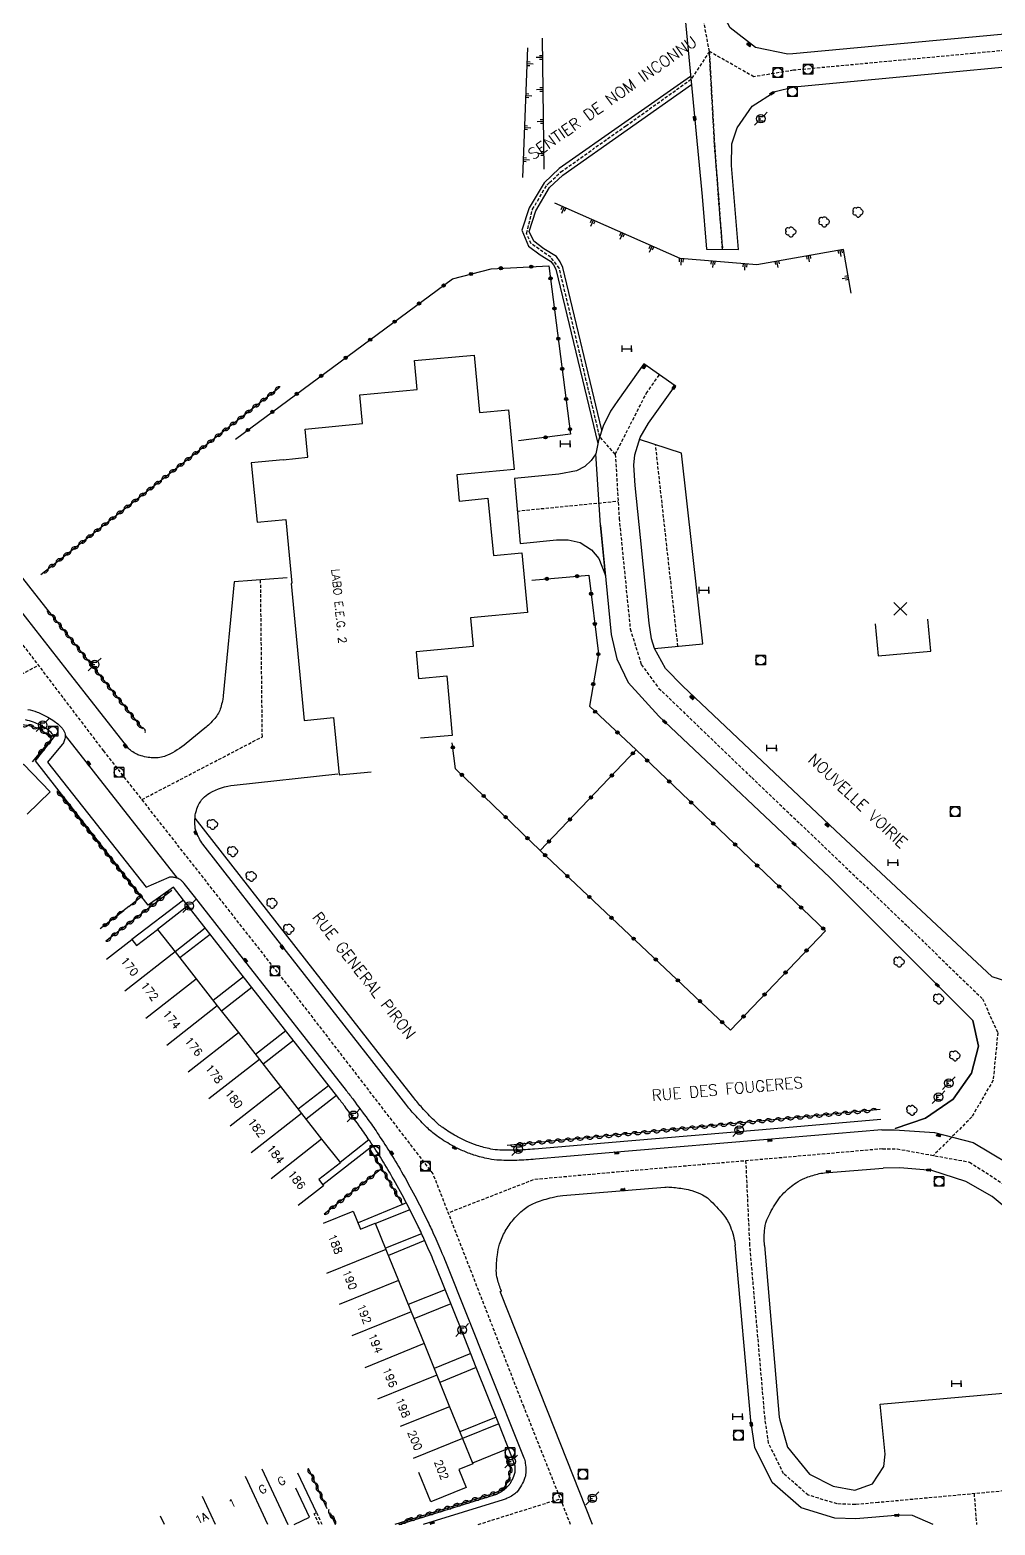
# Model space of a CAD drawing. Header units: millimetres. Extents: x 80000 to 81001, y 143000 to 144000.
# Drawn here: x 80578.7 to 80729.4, y 142999.9 to 143233.5 of the extents above; entities that cross this region are included whole.
import ezdxf
from ezdxf.enums import TextEntityAlignment as Align

# ---------------------------------------------------------------- set-up
doc = ezdxf.new("R2010")
doc.units = ezdxf.units.MM
doc.linetypes.add('DASHED', pattern=[0.75, 0.5, -0.25])
doc.layers.get('0').update_dxf_attribs({"linetype": 'CONTINUOUS'})
for name, color, linetype in [('W0001', 6, 'DASHED'), ('W0008', 7, 'CONTINUOUS'), ('W0100', 7, 'CONTINUOUS'), ('W0112', 1, 'DASHED'), ('W0211', 2, 'CONTINUOUS'), ('W0300', 7, 'CONTINUOUS'), ('W0310', 3, 'CONTINUOUS'), ('W0322', 7, 'CONTINUOUS'), ('W0400', 7, 'CONTINUOUS'), ('W0420', 7, 'CONTINUOUS'), ('W0471', 7, 'CONTINUOUS'), ('W0984', 7, 'CONTINUOUS'), ('W0989', 7, 'CONTINUOUS'), ('W0991', 7, 'CONTINUOUS'), ('W1102', 7, 'CONTINUOUS'), ('W1474', 7, 'CONTINUOUS')]:
    doc.layers.add(name, color=color, linetype=linetype)
doc.styles.get("Standard").update_dxf_attribs({"font": 'romans.shx', "width": 0.85})

# ---------------------------------------------------------------- blocks, each defined once
blk = doc.blocks.new('t310o')
at = {"color": 0, "linetype": 'Continuous'}
for centre, start, end in [((-0.5, 0.38), 216.8699, 323.1304), ((0.5, -0.37), 36.8699, 143.1303)]:
    blk.add_arc(centre, 0.625, start, end, dxfattribs=at)
blk = doc.blocks.new('T420')
for p, q in [((0.75, 0.75), (-0.75, 0.75)), ((-0.75, 0.75), (-0.75, -0.75)), ((0.75, 0.75), (0.75, -0.75)), ((0.75, -0.75), (-0.75, -0.75))]:
    blk.add_line(p, q)
blk.add_ellipse((0, 0), major_axis=(-0.53, 0.53), ratio=1, start_param=3.926991, end_param=10.210176)
blk = doc.blocks.new('T400')
for p, q in [((-0.15, 0.3), (0.15, 0.3)), ((-0.15, -0.25), (-0.15, 0.3)), ((-0.15, 0.15), (0.15, 0.15)), ((-0.15, 0), (0.15, 0)), ((0.15, 0.3), (0.15, -0.25)), ((-0.15, -0.15), (0.15, -0.15)), ((-0.15, -0.25), (-0.15, -0.3)), ((-0.15, -0.3), (0.15, -0.3)), ((0.15, -0.3), (0.15, -0.25))]:
    blk.add_line(p, q)
blk = doc.blocks.new('T471')
for p, q in [((-0.333334, 0.333334), (-0.333334, -0.333334)), ((-0.333334, 0.333334), (0.333334, 0.333334)), ((-0.333334, 0), (0, 0)), ((0.500001, 0.500001), (1.000002, 1.000002)), ((-0.500001, -0.500001), (-1.000002, -1.000002)), ((-0.333334, -0.333334), (0.333334, -0.333334))]:
    blk.add_line(p, q)
blk.add_ellipse((0, 0), major_axis=(0.471405, 0.471405), ratio=1, start_param=5.4977871438, end_param=11.780972451)
blk = doc.blocks.new('T300')
for p, q in [((-0.8, 0.51), (-0.86, 0.34)), ((-0.86, 0.34), (-0.86, 0.17)), ((-0.86, 0.17), (-0.74, 0.06)), ((-0.69, 0.63), (-0.8, 0.51)), ((-0.8, -0.06), (-0.74, 0.06)), ((-0.74, 0.06), (-0.69, 0.11)), ((-0.57, 0.69), (-0.69, 0.63)), ((-0.46, 0.69), (-0.57, 0.69)), ((-0.29, 0.63), (-0.46, 0.69)), ((-0.29, 0.63), (-0.17, 0.74)), ((-0.23, 0.57), (-0.29, 0.63)), ((-0.17, 0.74), (-0.06, 0.8)), ((-0.06, 0.8), (0.06, 0.8)), ((0.06, 0.8), (0.23, 0.74)), ((0.23, 0.74), (0.34, 0.63)), ((0.34, 0.63), (0.4, 0.51)), ((0.46, 0.46), (0.34, 0.46)), ((0.4, 0.51), (0.4, 0.46)), ((0.57, 0.4), (0.46, 0.46)), ((0.57, 0.4), (0.69, 0.29)), ((0.69, 0.29), (0.74, 0.17)), ((0.74, 0.06), (0.69, -0.17)), ((0.74, 0.17), (0.74, 0.06)), ((-0.8, -0.17), (-0.8, -0.06)), ((-0.8, -0.23), (-0.8, -0.17)), ((-0.74, -0.34), (-0.8, -0.23)), ((-0.69, -0.4), (-0.74, -0.34)), ((-0.51, -0.46), (-0.69, -0.4)), ((-0.4, -0.46), (-0.51, -0.46)), ((-0.4, -0.46), (-0.34, -0.46)), ((-0.34, -0.46), (-0.34, -0.4)), ((-0.34, -0.51), (-0.34, -0.46)), ((-0.29, -0.63), (-0.34, -0.51)), ((-0.17, -0.74), (-0.29, -0.63)), ((-0.06, -0.8), (-0.17, -0.74)), ((0.06, -0.8), (-0.06, -0.8)), ((0.17, -0.74), (0.06, -0.8)), ((0.23, -0.69), (0.17, -0.74)), ((0.29, -0.46), (0.23, -0.46)), ((0.29, -0.63), (0.23, -0.69)), ((0.46, -0.4), (0.29, -0.46)), ((0.34, -0.51), (0.29, -0.63)), ((0.34, -0.51), (0.34, -0.46)), ((0.57, -0.34), (0.46, -0.4)), ((0.63, -0.29), (0.57, -0.34)), ((0.69, -0.17), (0.63, -0.29))]:
    blk.add_line(p, q)
blk = doc.blocks.new('t322o')
at = {"color": 0, "linetype": 'Continuous'}
for radius in [0.25, 0.15]:
    blk.add_circle((0, 0), radius, dxfattribs=at)
blk = doc.blocks.new('T1474')
at = {"color": 0, "linetype": 'Continuous', "flags": 128}
for points in [[(-0.75, -0.5), (-0.75, 0.5)], [(-0.75, 0), (0.75, 0)], [(0.75, 0), (0.75, -0.5), (0.75, 0.5)]]:
    blk.add_lwpolyline(points, dxfattribs=at)
blk = doc.blocks.new('t991o')
at = {"color": 0, "linetype": 'Continuous'}
for p, q in [((-1, 1), (1, -1)), ((-1, -1), (1, 1))]:
    blk.add_line(p, q, dxfattribs=at)
blk = doc.blocks.new('t211o')
at = {"color": 0, "linetype": 'Continuous'}
for p, q in [((-0.29, 0.5), (-0.29, 0)), ((0, 1), (0, 0)), ((0.29, 0.5), (0.29, 0))]:
    blk.add_line(p, q, dxfattribs=at)

msp = doc.modelspace()

# ---------------------------------------------------------------- linework, layer by layer
at = {"layer": 'W0001'}
for p, q in [((80679.91, 143137.19), (80676.42, 143168.65)), ((80654.79, 143158.31), (80670.56, 143159.86)), ((80726.16, 143004.81), (80726.54, 143000))]:
    msp.add_line(p, q, dxfattribs=at)
for points in [[(80686.87, 143199.18), (80685.62, 143215.64), (80684.82, 143230.1), (80683.45, 143237.55), (80682.73, 143244.12), (80681.05, 143261.88), (80674.61, 143331.11)], [(80865.09, 143042.2), (80865.77, 143057.68), (80860.24, 143114.37), (80858.39, 143132.64), (80858.13, 143138.66), (80854.7, 143173.59), (80850.76, 143214.63), (80849.04, 143229.66), (80847.51, 143238.05), (80835.41, 143239.83), (80820.32, 143238.5), (80754.06, 143232.41), (80726.01, 143229.78), (80697.95, 143227.15), (80691.76, 143226.14), (80684.82, 143230.1), (80681.95, 143225.69), (80671.8, 143218.43), (80666.72, 143214.86)], [(80684.82, 143230.1), (80685.62, 143215.64), (80686.87, 143199.18)], [(80663.15, 143000), (80655.88, 143018.32), (80641.68, 143054.78), (80620.16, 143082.74), (80590.24, 143120.84), (80576.92, 143138.35), (80560.43, 143159.19), (80512.16, 143221.14)], [(80670.13, 143167.17), (80667.7, 143169.91), (80664.55, 143183.07), (80661.39, 143196.22), (80660.07, 143197.94), (80656.98, 143200.07), (80656.28, 143201.68), (80657.21, 143205.44), (80659.43, 143209.21), (80659.87, 143209.62), (80661.65, 143211.29), (80666.72, 143214.86)], [(80670.13, 143167.17), (80674.97, 143176.69), (80677.01, 143179.58)], [(80670.13, 143167.17), (80670.73, 143157.16), (80672.46, 143139.9), (80674.19, 143134.33), (80676.92, 143130.61), (80691.43, 143116.67), (80715.77, 143093.44), (80727.46, 143082.13), (80729.86, 143076.82), (80729.13, 143069.39), (80725.8, 143063.65), (80719.81, 143057.64)], [(80596.21, 143113.24), (80615.01, 143123.05), (80614.74, 143147.56)], [(80711.86, 143058.67), (80714.15, 143058.67), (80725.46, 143056.61), (80733.88, 143051.13), (80752.5, 143034.99), (80764.94, 143028.47), (80778.84, 143027.13), (80850.16, 143034.28)], [(80878.17, 143036.57), (80910.03, 143039.58), (80933.77, 143041.82), (80941.1, 143038.69), (80940.46, 143030.18), (80936.47, 143025.46), (80930.48, 143023.68), (80855.18, 143016.64), (80839.1, 143015.25), (80711.19, 143003.42), (80707.63, 143003.11), (80704.77, 143003.22), (80700.27, 143004.58), (80696.42, 143007.92), (80694.07, 143012.71), (80693.51, 143016.52), (80691.15, 143043.6)], [(80648.72, 143000), (80661.55, 143004.03)]]:
    msp.add_lwpolyline(points, dxfattribs=at)
at = {"layer": 'W0001', "flags": 128}
for points in [[(80534.72, 143094.29), (80570.39, 143129.09), (80580.06, 143134.22)], [(80711.86, 143058.67), (80670.73, 143055.07), (80657.4, 143053.86), (80644.06, 143048.67)], [(80691.15, 143043.6), (80690.54, 143056.8)]]:
    msp.add_lwpolyline(points, dxfattribs=at)
at = {"layer": 'W0008'}
msp.add_line((80667.8, 143156.08), (80667.09, 143167.25), dxfattribs=at)
for points in [[(80675.22, 143297.19), (80677.28, 143274.93), (80680.22, 143243.92), (80683.68, 143207.46), (80684.37, 143199.21), (80689.37, 143199.16), (80688.28, 143212.29), (80688.32, 143215.69), (80689.18, 143218.18), (80691.5, 143221.57), (80695.1, 143223.86), (80698.07, 143224.58), (80755.28, 143229.98)], [(80844.46, 143255.07), (80836.35, 143242.27), (80835.27, 143242.33), (80832.14, 143242.09), (80807.83, 143239.88), (80774.21, 143236.82), (80752.84, 143234.83), (80697.83, 143229.72), (80697.08, 143229.67), (80692.01, 143230.71), (80688.07, 143233.79), (80686.26, 143237.15), (80685.58, 143240.73), (80680.24, 143297.66)], [(80681.88, 143226.2), (80661.37, 143211.79), (80659.01, 143209.59), (80656.68, 143205.69), (80655.54, 143202.16), (80656.57, 143199.7), (80658.39, 143198.31), (80660.03, 143197.34), (80660.47, 143196.74), (80660.86, 143196.1), (80667.38, 143168.88)], [(80668.03, 143170.95), (80661.93, 143196.34), (80661.51, 143197.23), (80660.93, 143198.06), (80658.98, 143199.28), (80657.4, 143200.44), (80656.66, 143201.98), (80657.74, 143205.2), (80659.85, 143208.84), (80661.93, 143210.78), (80682.02, 143224.95)], [(80733.24, 143084.21), (80728.96, 143085.57), (80704.54, 143108.39), (80680.67, 143130.93), (80677.98, 143133.71), (80676.24, 143136.84), (80676.24, 143136.84), (80675.78, 143138.32), (80675.44, 143140.8), (80674.07, 143154.19), (80673.22, 143162.27), (80673.05, 143165.49), (80673.17, 143167.09), (80674, 143169.78), (80675.33, 143172.05), (80679.46, 143177.87), (80674.57, 143181.28), (80670.52, 143175.57), (80669.37, 143173.91), (80668.21, 143171.54), (80667.52, 143169.35), (80667.09, 143167.25), (80666.38, 143166.22), (80665.35, 143165.27), (80664.05, 143164.57), (80661.31, 143164.05), (80654.39, 143163.38), (80655.29, 143153.24), (80660.94, 143153.8), (80662.78, 143153.8), (80664.62, 143153.39), (80666.39, 143152.27), (80667.58, 143150.89), (80668.58, 143148.23), (80667.8, 143156.08), (80669.49, 143139), (80670.38, 143135.22), (80672.14, 143131.54), (80676.91, 143126.26), (80703.62, 143101.08), (80725.96, 143078.7), (80726.85, 143074.73), (80725.77, 143070.5), (80722.89, 143066.42), (80718.57, 143063.45), (80713.84, 143061.85)], [(80676.24, 143136.84), (80683.79, 143137.56), (80680.49, 143167.32), (80673.9, 143169.48)], [(80713.84, 143061.85), (80718.57, 143063.45), (80722.89, 143066.42), (80725.77, 143070.5), (80726.85, 143074.73), (80725.96, 143078.7), (80703.62, 143101.08)], [(80711.74, 143061.67), (80713.71, 143061.65), (80719.98, 143061.24), (80726.04, 143059.65), (80734.42, 143054.65)], [(80845.18, 143030.11), (80841.2, 143029.99), (80816.98, 143027.7), (80779.39, 143024.09), (80772.26, 143023.93), (80765.17, 143025.04), (80759.42, 143027.21), (80753.04, 143030.89), (80733.34, 143047.61), (80728.96, 143051.22), (80724.89, 143053.58), (80719.55, 143055.31), (80714.59, 143055.7), (80711.97, 143055.67)], [(80719.77, 143000), (80716.53, 143001.41), (80714.53, 143001.46), (80707.69, 143000.87), (80704.39, 143000.99), (80699.16, 143002.58), (80694.61, 143006.53), (80691.9, 143012.04), (80691.29, 143016.26), (80688.85, 143043.62)], [(80693.45, 143043.58), (80695.73, 143016.78), (80695.81, 143016.27), (80697.01, 143012.06), (80700.48, 143007.84), (80704.13, 143005.96), (80707.53, 143005.37), (80710.3, 143006.35), (80712.09, 143009.08), (80712.25, 143010.97), (80711.52, 143018.8), (80756.29, 143022.81), (80756.76, 143017.33), (80757.96, 143012.39), (80759.67, 143010.8), (80761.28, 143010.27), (80820.76, 143015.8)]]:
    msp.add_lwpolyline(points, dxfattribs=at)
at = {"layer": 'W0008', "flags": 128}
for points in [[(80517.19, 143224.72), (80581.14, 143143.25)], [(80601.78, 143100.96), (80584.25, 143123.24)], [(80602.7, 143097.51), (80594.62, 143091.4)], [(80603.37, 143096.65), (80598.63, 143092.96)], [(80606.1, 143093.16), (80601.4, 143089.45)], [(80606.87, 143092.17), (80602.14, 143088.49)], [(80612.07, 143085.53), (80607.33, 143081.83)], [(80613.36, 143083.88), (80608.65, 143080.16)], [(80618.67, 143077.11), (80613.93, 143073.43)], [(80619.86, 143075.59), (80615.13, 143071.88)], [(80625.34, 143068.54), (80620.61, 143064.86)], [(80626.59, 143067), (80621.84, 143063.29)], [(80632.29, 143059.15), (80624.47, 143053.04)], [(80631.66, 143060.09), (80627.17, 143056.52)], [(80637.51, 143050.22), (80629.96, 143047.13)], [(80638.05, 143049.16), (80632.68, 143047)], [(80639.89, 143045.42), (80634.23, 143043.14)], [(80640.37, 143044.34), (80634.69, 143042.02)], [(80643.58, 143036.67), (80637.79, 143034.35)], [(80644.46, 143034.49), (80638.68, 143032.14)], [(80647.56, 143026.69), (80641.83, 143024.38)], [(80648.42, 143024.5), (80642.72, 143022.19)], [(80651.51, 143016.75), (80645.84, 143014.46)], [(80651.92, 143015.71), (80646.27, 143013.41)], [(80653.47, 143011.85), (80647.84, 143009.56)], [(80623.47, 143001.85), (80620.56, 143008.02)]]:
    msp.add_lwpolyline(points, dxfattribs=at)
at = {"layer": 'W0008'}
for points in [[(80618.87, 143147.89), (80610.61, 143147.23), (80608.9, 143129.42, -0.029438), (80608.78, 143128.67, -0.020295), (80608.51, 143127.61, -0.051054), (80608.14, 143126.72, -0.050586), (80607.59, 143125.92, -0.020756), (80606.77, 143125.03, -0.025607), (80606.04, 143124.37), (80603.13, 143121.99, -0.062836), (80600.19, 143120.16, -0.111169), (80598.27, 143119.74, -0.016667), (80597.66, 143119.77, -0.020765), (80597.18, 143119.83, -0.026914), (80596.08, 143120.06, -0.041906), (80595.4, 143120.31, -0.053705), (80594.57, 143120.81, -0.064028), (80593.99, 143121.38), (80584.52, 143133.44), (80564.98, 143158.45), (80537.65, 143193.41), (80514.76, 143222.82)], [(80636.36, 143000), (80651.27, 143004.61), (80651.9, 143004.88, 0.040647), (80652.27, 143005.1, 0.020964), (80653.09, 143005.73, 0.036338), (80653.52, 143006.15, 0.054201), (80653.81, 143006.56, 0.024899), (80654.3, 143007.55, 0.069929), (80654.47, 143008.16, 0.046945), (80654.5, 143009.11), (80653.89, 143010.81), (80651.92, 143015.71), (80648.42, 143024.5), (80646.28, 143029.98), (80642.05, 143040.46, 0.005935), (80641.51, 143041.74, 0.00263), (80640.23, 143044.68, 0.009764), (80639.24, 143046.79, 0.005508), (80637.33, 143050.56, 0.009899), (80635.31, 143054.27, 0.011535), (80633.44, 143057.37, 0.007035), (80631.55, 143060.26, 0.009714), (80630.13, 143062.29, 0.002694), (80627.88, 143065.32, 0.005516), (80626.78, 143066.76), (80610.7, 143087.28), (80602.7, 143097.51), (80601.11, 143099.53), (80597.18, 143096.75), (80579.61, 143119.26), (80582.57, 143123.1, 0.029002), (80581.83, 143123.88, 0.049161), (80581.32, 143124.26, 0.018872), (80580.21, 143124.89, 0.024172), (80579.29, 143125.3, 0.048825), (80578.01, 143125.67, 0.040207)], [(80578.39, 143127.33, -0.052345), (80579.84, 143126.9, -0.024384), (80581.51, 143126.12, -0.037721), (80582.51, 143125.48, -0.018542), (80583.23, 143124.91, -0.029849), (80583.64, 143124.51, -0.047054), (80583.98, 143124.06, -0.058825), (80584.16, 143123.65, -0.076904), (80584.24, 143123.2, -0.071267), (80584.17, 143122.71, -0.038009), (80583.96, 143122.12, -0.067611), (80583.77, 143121.82), (80581.46, 143119.07), (80596.86, 143099.54), (80600.47, 143101.11, -0.108012), (80600.7, 143101.16, -0.041149), (80601.31, 143101.1, -0.044531), (80601.87, 143100.94, -0.082223), (80602.15, 143100.78, -0.026166), (80602.48, 143100.47, -0.028033), (80602.76, 143100.15), (80604.36, 143098.11), (80612.02, 143088.31), (80628.1, 143067.79, -0.005516), (80629.22, 143066.33, -0.002694), (80631.48, 143063.28, -0.009714), (80632.94, 143061.2, -0.007035), (80634.86, 143058.26, -0.011535), (80636.76, 143055.1, -0.009899), (80638.82, 143051.33, -0.005508), (80640.74, 143047.53, -0.009764), (80641.76, 143045.36, -0.00263), (80643.05, 143042.4, -0.005935), (80643.6, 143041.09), (80650.28, 143024.34), (80655.85, 143010.43, -0.058268), (80656.08, 143009.58, -0.040042), (80656.17, 143008.3, -0.072533), (80656.02, 143007.33, -0.054431), (80655.5, 143006.14, -0.04731), (80654.73, 143005.06, -0.082924), (80654.15, 143004.57, -0.023446), (80653.25, 143004.09, -0.034767), (80652.6, 143003.84), (80640.12, 143000)], [(80711.74, 143061.67), (80693.26, 143060.07), (80672.21, 143058.32), (80657.66, 143057.05, -0.015398), (80654.76, 143056.88, -0.016387), (80652.03, 143056.9, -0.040506), (80650.36, 143057.1, -0.028356), (80648.05, 143057.71, -0.024711), (80646.31, 143058.38, -0.023369), (80644.54, 143059.25, -0.029031), (80642.25, 143060.71, -0.039024), (80640.71, 143062.01, -0.014439), (80638.79, 143064.02, -0.018528), (80637.4, 143065.67), (80632.09, 143072.46), (80618.8, 143089.5), (80605.74, 143106.26, -0.04525), (80605.12, 143107.22, -0.040846), (80604.63, 143108.39, -0.063261), (80604.5, 143109.05, -0.030984), (80604.5, 143110.43, -0.051942), (80604.63, 143111.23, -0.036697), (80605.01, 143112.31, -0.16099), (80606.77, 143114.26, -0.103608), (80610.6, 143115.5), (80626.78, 143117.23)], [(80711.6, 143063.25), (80693.12, 143061.65), (80672.08, 143059.9), (80657.53, 143058.63, -0.015398), (80654.72, 143058.47, -0.016387), (80652.09, 143058.48, -0.040506), (80650.68, 143058.65, -0.028356), (80648.54, 143059.22, -0.024711), (80646.95, 143059.83, -0.023369), (80645.31, 143060.64, -0.029031), (80643.18, 143061.99, -0.039024), (80641.82, 143063.14, -0.014439), (80639.97, 143065.08, -0.018558), (80638.65, 143066.65), (80633.11, 143073.73), (80604.51, 143110.33)], [(80666.59, 143000), (80659.55, 143017.75), (80652.15, 143036.4), (80652.37, 143036.46, -0.041505), (80651.71, 143038.36, -0.064025), (80651.55, 143039.66, -0.029808), (80651.71, 143042.11, -0.04343), (80652.07, 143043.76, -0.052519), (80652.94, 143045.82, -0.051842), (80654.24, 143047.66, -0.053782), (80656.13, 143049.43, -0.072953), (80657.82, 143050.34, -0.026617), (80660.27, 143051.09, -0.039908), (80661.96, 143051.37), (80677.86, 143052.7, -0.042442), (80678.71, 143052.7, -0.016484), (80680.89, 143052.44, -0.041654), (80682.1, 143052.15, -0.029047), (80683.75, 143051.5, -0.08235), (80684.76, 143050.81, -0.030157), (80687.02, 143048.37, -0.080155), (80688.11, 143046.5, -0.058423), (80688.85, 143043.62)]]:
    msp.add_lwpolyline(points, format="xyb", dxfattribs=at)
at = {"layer": 'W0008', "flags": 128}
msp.add_lwpolyline([(80693.45, 143043.58, -0.05598), (80693.48, 143046.25, -0.082285), (80693.99, 143047.99, -0.030929), (80695.44, 143050.56, -0.057045), (80696.46, 143051.8, -0.039066), (80698.37, 143053.38, -0.062893), (80699.73, 143054.1, -0.024015), (80701.72, 143054.74, -0.045991), (80702.79, 143054.93), (80711.97, 143055.67)], format="xyb", dxfattribs=at)
at = {"layer": 'W0100'}
for points in [[(80618.25, 143166.31), (80622.11, 143166.7), (80621.69, 143171.11), (80630.67, 143171.96), (80630.26, 143176.47), (80639.19, 143177.28), (80638.78, 143181.81), (80648.09, 143182.65), (80648.93, 143173.72), (80653.44, 143174.14), (80654.34, 143164.81), (80645.39, 143163.98), (80645.77, 143159.86), (80650.2, 143160.3), (80651.1, 143151.36), (80655.52, 143151.8), (80656.44, 143142.45), (80647.52, 143141.63), (80647.92, 143137.12), (80639.02, 143136.33), (80639.4, 143132.16), (80643.84, 143132.56), (80644.68, 143123.26), (80639.7, 143122.82)], [(80618.25, 143166.31), (80613.28, 143165.83), (80614.19, 143156.55), (80618.66, 143156.99), (80619.1, 143152.48), (80619.1, 143152.48), (80619.63, 143147.02), (80619.52, 143147), (80621.56, 143125.61), (80626.14, 143126.05), (80627, 143117.08), (80631.98, 143117.56)], [(80710.71, 143140.67), (80711.16, 143135.69), (80719.41, 143136.43), (80718.96, 143141.42)], [(80578.27, 143110.98), (80581.87, 143114.45), (80577.73, 143118.74), (80575.54, 143116.62), (80573.91, 143118.33), (80570.69, 143115.2), (80567.01, 143111.63), (80563.13, 143107.87), (80559.31, 143104.17), (80555.32, 143100.39), (80551.64, 143096.73), (80547.7, 143092.97), (80544.03, 143089.38), (80540.82, 143086.29), (80540.82, 143086.29), (80542.46, 143084.6), (80540.36, 143082.55), (80543.85, 143078.97)], [(80590.68, 143088.32), (80594.62, 143091.4), (80595.38, 143090.42), (80598.63, 143092.96), (80598.63, 143092.96), (80601.4, 143089.45), (80604.68, 143085.23), (80607.96, 143081.02), (80611.27, 143076.85), (80614.55, 143072.62), (80617.85, 143068.41), (80621.14, 143064.18), (80624.27, 143060.17), (80627.19, 143056.5), (80627.19, 143056.5), (80623.82, 143053.88), (80624.57, 143052.91), (80620.63, 143049.83)], [(80624.58, 143047.06), (80629.21, 143048.96), (80630.36, 143046.15), (80632.65, 143047.08), (80632.65, 143047.08), (80634.31, 143042.96), (80636.28, 143038.13), (80638.24, 143033.24), (80640.27, 143028.26), (80644.25, 143018.4), (80646.25, 143013.45), (80647.88, 143009.46), (80645.71, 143008.57), (80646.85, 143005.78), (80641.33, 143003.51), (80639.45, 143008.14)], [(80619.97, 143000), (80622.38, 143001.14), (80620.25, 143005.66)]]:
    msp.add_lwpolyline(points, dxfattribs=at)
at = {"layer": 'W0112'}
msp.add_lwpolyline([(80623.87, 143000), (80623.1, 143001.68), (80623.47, 143001.85), (80624.31, 143000)], dxfattribs=at)
at = {"layer": 'W0211'}
for p, q in [((80659.01, 143211.69), (80658.75, 143232.16)), ((80656.42, 143230.66), (80655.63, 143210.42))]:
    msp.add_line(p, q, dxfattribs=at)
msp.add_lwpolyline([(80706.97, 143192.33), (80705.79, 143199.17), (80692.21, 143196.79), (80680.25, 143197.74), (80660.68, 143206.4)], dxfattribs=at)
at = {"layer": 'W0310', "flags": 128}
for points in [[(80580.42, 143148.38), (80617.71, 143177.64)], [(80581.14, 143143.25), (80596.28, 143124.26)], [(80594.14, 143096.55), (80596.04, 143098.04), (80583.13, 143114.42)], [(80600.89, 143099.04), (80590.58, 143091.13)], [(80589.95, 143093.29), (80593.4, 143095.9)], [(80711.48, 143064.81), (80653.26, 143059.18)], [(80636.96, 143049.88), (80633.67, 143055.62), (80631.8, 143058.67)], [(80633.67, 143055.62), (80624.64, 143048.45)], [(80625.15, 143002.42), (80622.2, 143008.76)], [(80626.41, 143000), (80625.7, 143001.65)]]:
    msp.add_lwpolyline(points, dxfattribs=at)
for points in [[(80579.09, 143119.14), (80582.08, 143122.67, 0.064277), (80580.53, 143124.02, 0.089567), (80579.18, 143124.6, 0.025114), (80577.4, 143124.92, 0.048175), (80576.46, 143124.96, 0.045205), (80575.17, 143124.76, 0.02838), (80573.19, 143124.14, 0.05768), (80572.33, 143123.7, 0.036395), (80571.12, 143122.76)], [(80653.04, 143010.41, -0.088641), (80653.66, 143009.06, -0.116143), (80653.68, 143007.93, -0.025743), (80653.4, 143006.91, -0.053929), (80653.2, 143006.45, -0.043442), (80652.6, 143005.62, -0.095336), (80652.24, 143005.33, -0.022913), (80651.55, 143005, -0.022623), (80650.83, 143004.74), (80635.71, 143000)]]:
    msp.add_lwpolyline(points, format="xyb", dxfattribs=at)
at = {"layer": 'W0322'}
for points in [[(80610.84, 143169.55), (80644.73, 143194.58), (80650.73, 143196.15), (80659.76, 143196.62), (80663.16, 143170.3), (80655.02, 143169.28)], [(80657.09, 143147.5), (80665.99, 143148.29), (80667.5, 143135.99), (80666.09, 143127.8), (80673.4, 143120.98), (80658.41, 143105.26), (80645.16, 143118.06), (80644.68, 143122.12)], [(80673.4, 143120.98), (80702.94, 143092.75), (80688.14, 143077.23), (80658.41, 143105.26)]]:
    msp.add_lwpolyline(points, dxfattribs=at)
at = {"layer": 'W0322', "flags": 128}
msp.add_lwpolyline([(80594.14, 143096.55), (80589.68, 143093.06)], dxfattribs=at)
at = {"layer": 'W1102', "flags": 128}
for points in [[(80601.4, 143089.45), (80593.52, 143083.29)], [(80596.79, 143079.08), (80604.68, 143085.23)], [(80607.96, 143081.02), (80600.1, 143074.84)], [(80603.4, 143070.68), (80611.27, 143076.85)], [(80614.55, 143072.62), (80606.67, 143066.47)], [(80609.97, 143062.26), (80617.85, 143068.41)], [(80621.14, 143064.18), (80613.25, 143058.04)], [(80624.27, 143060.17), (80616.41, 143053.99)], [(80634.31, 143042.96), (80625.04, 143039.2)], [(80636.28, 143038.13), (80627.02, 143034.37)], [(80638.24, 143033.24), (80628.97, 143029.48)], [(80640.27, 143028.26), (80631, 143024.49)], [(80642.26, 143023.33), (80632.99, 143019.57)], [(80644.25, 143018.4), (80636.55, 143015.28)], [(80646.25, 143013.45), (80638.56, 143010.33)], [(80615.86, 143000), (80612.36, 143007.49)], [(80614.91, 143008.67), (80618.97, 143000)], [(80607.71, 143000), (80605.67, 143004.35)], [(80599.71, 143000), (80599.1, 143001.3)]]:
    msp.add_lwpolyline(points, dxfattribs=at)

# ---------------------------------------------------------------- block references
at = {"layer": 'W0211'}
for p, rotation in [((80656.32, 143228.16), 267.7593385080868), ((80658.79, 143229.19), 90.71372220395659), ((80658.85, 143224.19), 90.71372220395659), ((80656.12, 143223.17), 267.7593385080868), ((80658.92, 143219.19), 90.71372220395659), ((80655.93, 143218.17), 267.7593385080868), ((80658.98, 143214.19), 90.71372220395659), ((80655.73, 143213.17), 267.7593385080868), ((80662.16, 143205.74), 156.1392335729999), ((80666.73, 143203.72), 156.1392335729999), ((80671.3, 143201.7), 156.1392335729999), ((80675.88, 143199.68), 156.1392335729999), ((80700.31, 143198.21), 189.9142416202), ((80705.23, 143199.07), 189.9142416202), ((80680.47, 143197.72), 175.477493259774), ((80685.45, 143197.33), 175.477493259774), ((80690.43, 143196.93), 175.477493259774), ((80695.38, 143197.35), 189.9142416202), ((80706.54, 143194.79), 99.85059539742477)]:
    msp.add_blockref('t211o', p, dxfattribs=dict(at, rotation=rotation))
at = {"layer": 'W0300'}
for p in [(80708.07, 143204.98), (80697.56, 143201.88), (80702.78, 143203.46), (80607.25, 143109.34), (80610.41, 143105.1), (80613.31, 143101.22), (80616.55, 143097.02), (80619.17, 143092.97), (80714.49, 143087.85), (80720.66, 143082.09), (80723.2, 143073.19), (80716.49, 143064.68)]:
    msp.add_blockref('T300', p, dxfattribs=at)
at = {"layer": 'W0310'}
for p, rotation in [((80617, 143177.09), 38.12658966852255), ((80613.46, 143174.31), 38.12658966852255), ((80614.64, 143175.23), 38.12658966852255), ((80615.82, 143176.16), 38.12658966852255), ((80609.92, 143171.53), 38.12658966852255), ((80611.1, 143172.46), 38.12658966852255), ((80612.28, 143173.38), 38.12658966852255), ((80607.56, 143169.68), 38.12658966852255), ((80608.74, 143170.6), 38.12658966852255), ((80604.02, 143166.9), 38.12658966852255), ((80605.2, 143167.83), 38.12658966852255), ((80606.38, 143168.75), 38.12658966852255), ((80601.66, 143165.05), 38.12658966852255), ((80602.84, 143165.97), 38.12658966852255), ((80598.12, 143162.27), 38.12658966852255), ((80599.3, 143163.2), 38.12658966852255), ((80600.48, 143164.12), 38.12658966852255), ((80595.76, 143160.42), 38.12658966852255), ((80596.94, 143161.34), 38.12658966852255), ((80592.22, 143157.64), 38.12658966852255), ((80593.4, 143158.56), 38.12658966852255), ((80594.58, 143159.49), 38.12658966852255), ((80589.86, 143155.79), 38.12658966852255), ((80591.04, 143156.71), 38.12658966852255), ((80586.32, 143153.01), 38.12658966852255), ((80587.5, 143153.93), 38.12658966852255), ((80588.68, 143154.86), 38.12658966852255), ((80583.96, 143151.16), 38.12658966852255), ((80585.14, 143152.08), 38.12658966852255), ((80581.6, 143149.3), 38.12658966852255), ((80582.78, 143150.23), 38.12658966852255), ((80582.07, 143142.08), 308.5814869206652), ((80583.01, 143140.91), 308.5814869206652), ((80583.94, 143139.74), 308.5814869206652), ((80584.88, 143138.56), 308.5814869206652), ((80585.81, 143137.39), 308.5814869206652), ((80586.75, 143136.22), 308.5814869206652), ((80587.68, 143135.04), 308.5814869206652), ((80588.62, 143133.87), 308.5814869206652), ((80589.55, 143132.7), 308.5814869206652), ((80590.49, 143131.53), 308.5814869206652), ((80591.43, 143130.35), 308.5814869206652), ((80592.36, 143129.18), 308.5814869206652), ((80593.3, 143128.01), 308.5814869206652), ((80594.23, 143126.84), 308.5814869206652), ((80595.17, 143125.66), 308.5814869206652), ((80578.36, 143124.77), 169.5112149235258), ((80579.81, 143124.4), 157.7145104508458), ((80581.08, 143123.62), 141.5215556968618), ((80582, 143122.58), 49.76243501321815), ((80596.1, 143124.49), 308.5814869206652), ((80580.06, 143120.29), 49.76243501321815), ((80581.03, 143121.43), 49.76243501321815), ((80583.6, 143113.81), 128.2593987085572), ((80584.53, 143112.63), 128.2593987085572), ((80585.46, 143111.45), 128.2593987085572), ((80586.39, 143110.28), 128.2593987085572), ((80587.32, 143109.1), 128.2593987085572), ((80588.25, 143107.92), 128.2593987085572), ((80589.18, 143106.74), 128.2593987085572), ((80590.11, 143105.56), 128.2593987085572), ((80591.04, 143104.39), 128.2593987085572), ((80591.96, 143103.21), 128.2593987085572), ((80592.89, 143102.03), 128.2593987085572), ((80593.82, 143100.85), 128.2593987085572), ((80594.75, 143099.68), 128.2593987085572), ((80595.32, 143097.47), 38.09478321699156), ((80595.68, 143098.5), 128.2593987085572), ((80598.51, 143097.21), 217.505617523561), ((80599.7, 143098.12), 217.505617523561), ((80592.34, 143095.1), 37.14538973115153), ((80594.94, 143094.47), 217.505617523561), ((80596.13, 143095.39), 217.505617523561), ((80597.32, 143096.3), 217.505617523561), ((80591.14, 143094.19), 37.14538973115153), ((80592.56, 143092.65), 217.505617523561), ((80593.75, 143093.56), 217.505617523561), ((80591.37, 143091.73), 217.505617523561), ((80709.98, 143064.66), 185.5195518838766), ((80684.6, 143062.21), 185.5195518838766), ((80686.1, 143062.36), 185.5195518838766), ((80687.59, 143062.5), 185.5195518838766), ((80689.08, 143062.64), 185.5195518838766), ((80690.57, 143062.79), 185.5195518838766), ((80692.07, 143062.93), 185.5195518838766), ((80693.56, 143063.08), 185.5195518838766), ((80695.05, 143063.22), 185.5195518838766), ((80696.55, 143063.37), 185.5195518838766), ((80698.04, 143063.51), 185.5195518838766), ((80699.53, 143063.65), 185.5195518838766), ((80701.03, 143063.8), 185.5195518838766), ((80702.52, 143063.94), 185.5195518838766), ((80704.01, 143064.09), 185.5195518838766), ((80705.5, 143064.23), 185.5195518838766), ((80707, 143064.38), 185.5195518838766), ((80708.49, 143064.52), 185.5195518838766), ((80660.71, 143059.9), 185.5195518838766), ((80662.21, 143060.05), 185.5195518838766), ((80663.7, 143060.19), 185.5195518838766), ((80665.19, 143060.34), 185.5195518838766), ((80666.69, 143060.48), 185.5195518838766), ((80668.18, 143060.62), 185.5195518838766), ((80669.67, 143060.77), 185.5195518838766), ((80671.16, 143060.91), 185.5195518838766), ((80672.66, 143061.06), 185.5195518838766), ((80674.15, 143061.2), 185.5195518838766), ((80675.64, 143061.35), 185.5195518838766), ((80677.14, 143061.49), 185.5195518838766), ((80678.63, 143061.63), 185.5195518838766), ((80680.12, 143061.78), 185.5195518838766), ((80681.62, 143061.92), 185.5195518838766), ((80683.11, 143062.07), 185.5195518838766), ((80632.42, 143057.65), 121.5608473679285), ((80654.74, 143059.33), 185.5195518838766), ((80656.23, 143059.47), 185.5195518838766), ((80657.73, 143059.61), 185.5195518838766), ((80659.22, 143059.76), 185.5195518838766), ((80633.21, 143056.37), 121.5608473679285), ((80633.98, 143055.09), 119.8036517405848), ((80630.15, 143052.82), 218.4445917154189), ((80631.32, 143053.75), 218.4445917154189), ((80632.5, 143054.68), 218.4445917154189), ((80634.72, 143053.78), 119.8036517405848), ((80635.47, 143052.48), 119.8036517405848), ((80627.8, 143050.95), 218.4445917154189), ((80628.97, 143051.89), 218.4445917154189), ((80636.21, 143051.18), 119.8036517405848), ((80625.45, 143049.09), 218.4445917154189), ((80626.62, 143050.02), 218.4445917154189), ((80622.62, 143007.85), 114.979476519826), ((80653.66, 143009.05), 283.9571750615777), ((80623.25, 143006.49), 114.979476519826), ((80653.03, 143006.19), 236.5142200025743), ((80653.59, 143007.57), 255.7394190938244), ((80623.88, 143005.13), 114.979476519826), ((80624.52, 143003.77), 114.979476519826), ((80647.69, 143003.76), 197.4133349853298), ((80649.12, 143004.21), 197.4133349853298), ((80650.55, 143004.65), 197.4133349853298), ((80651.95, 143005.18), 205.6351563862289), ((80625.8, 143001.42), 113.0452955147927), ((80626.02, 143000.92), 113.0452955147927), ((80640.53, 143001.51), 197.4133349853298), ((80641.96, 143001.96), 197.4133349853298), ((80643.39, 143002.41), 197.4133349853298), ((80644.83, 143002.86), 197.4133349853298), ((80646.26, 143003.31), 197.4133349853298), ((80637.19, 143000.46), 197.4133349853298), ((80637.67, 143000.61), 197.4133349853298), ((80639.1, 143001.06), 197.4133349853298)]:
    msp.add_blockref('t310o', p, dxfattribs=dict(at, rotation=rotation))
at = {"layer": 'W0322'}
for p, rotation in [((80652.27, 143196.23), 3.008804988542689), ((80657.01, 143196.48), 3.008804988542689), ((80643.32, 143193.54), 36.44460685402919), ((80647.62, 143195.34), 14.62828219261381), ((80660.02, 143194.65), 277.3401218839769), ((80639.49, 143190.72), 36.44460685402919), ((80660.63, 143189.94), 277.3401218839769), ((80635.67, 143187.89), 36.44460685402919), ((80631.85, 143185.07), 36.44460685402919), ((80661.23, 143185.23), 277.3401218839769), ((80628.03, 143182.25), 36.44460685402919), ((80624.21, 143179.43), 36.44460685402919), ((80661.84, 143180.52), 277.3401218839769), ((80620.39, 143176.61), 36.44460685402919), ((80662.45, 143175.8), 277.3401218839769), ((80616.57, 143173.79), 36.44460685402919), ((80612.75, 143170.96), 36.44460685402919), ((80659.24, 143169.81), 187.173630051542), ((80663.05, 143171.09), 277.3401218839769), ((80659.45, 143147.71), 5.08932867335006), ((80664.18, 143148.13), 5.08932867335006), ((80666.35, 143145.38), 276.9883752585238), ((80666.93, 143140.66), 276.9883752585238), ((80667.49, 143135.95), 260.2544569298499), ((80666.68, 143131.27), 260.2544569298499), ((80666.99, 143126.96), 316.9956611720772), ((80670.46, 143123.72), 316.9956611720772), ((80644.76, 143121.39), 96.79087327139355), ((80672.88, 143120.45), 226.3618708300851), ((80675.11, 143119.34), 316.3028057075016), ((80646.17, 143117.09), 135.9835292053344), ((80669.6, 143117.01), 226.3618708300851), ((80678.55, 143116.06), 316.3028057075016), ((80649.58, 143113.79), 135.9835292053344), ((80666.33, 143113.57), 226.3618708300851), ((80681.98, 143112.78), 316.3028057075016), ((80653, 143110.49), 135.9835292053344), ((80663.05, 143110.13), 226.3618708300851), ((80685.42, 143109.5), 316.3028057075016), ((80656.41, 143107.19), 135.9835292053344), ((80659.77, 143106.7), 226.3618708300851), ((80659.17, 143104.54), 136.6817613635176), ((80688.85, 143106.22), 316.3028057075016), ((80692.28, 143102.93), 316.3028057075016), ((80662.63, 143101.28), 136.6817613635176), ((80695.72, 143099.65), 316.3028057075016), ((80666.08, 143098.02), 136.6817613635176), ((80699.15, 143096.37), 316.3028057075016), ((80590.4, 143093.62), 218.0005934865582), ((80669.54, 143094.77), 136.6817613635176), ((80702.59, 143093.09), 316.3028057075016), ((80672.99, 143091.51), 136.6817613635176), ((80676.45, 143088.25), 136.6817613635176), ((80700, 143089.67), 226.3562126375073), ((80696.72, 143086.23), 226.3562126375073), ((80679.91, 143084.99), 136.6817613635176), ((80683.36, 143081.73), 136.6817613635176), ((80693.44, 143082.79), 226.3562126375073), ((80690.16, 143079.36), 226.3562126375073), ((80686.82, 143078.47), 136.6817613635176)]:
    msp.add_blockref('t322o', p, dxfattribs=dict(at, rotation=rotation))
at = {"layer": 'W0400'}
for p, rotation in [((80690.99, 143231.12), 53.1698028158456), ((80694.6, 143223.55), 122.6318275488842), ((80682.53, 143219.64), 6.577846626729764), ((80674.64, 143180.85), 144.4089448863671), ((80679.29, 143177.62), 145.3630116007359), ((80682.11, 143129.16), 46.85937404647398), ((80677.84, 143125.38), 47.05586558055496), ((80593.61, 143121.62), 38.15967448370723), ((80587.87, 143118.88), 217.7537951567446), ((80703.19, 143109.25), 47.41176783962231), ((80604.6, 143108.04), 201.2850036260578), ((80698.04, 143106.34), 47.31964044508265), ((80612.37, 143088.1), 217.5207616514056), ((80618.08, 143090.19), 37.39130074558383), ((80720.41, 143084.26), 44.6056982444392), ((80720.64, 143060.76), 74.82802302044622), ((80635.2, 143058), 212.152225820444), ((80644.99, 143058.84), 241.4868297021764), ((80670.32, 143058.01), 274.9116810620464), ((80694.24, 143060), 274.9414629362635), ((80703.38, 143055.13), 274.6392324370821), ((80719.08, 143055.35), 85.86629046782237), ((80671.35, 143052.31), 94.39858960317358), ((80691.37, 143015.68), 8.279445177862454), ((80641.5, 143000.27), 286.8980930589138), ((80714.11, 143001.42), 94.93212386015513)]:
    msp.add_blockref('T400', p, dxfattribs=dict(at, rotation=rotation))
at = {"layer": 'W0420'}
for p in [(80695.49, 143226.79), (80700.21, 143227.31), (80697.79, 143223.81), (80692.84, 143135.01), (80582.3, 143123.89), (80592.61, 143117.47), (80723.2, 143111.34), (80616.96, 143086.46), (80632.55, 143058.37), (80640.46, 143055.97), (80640.47, 143055.96), (80720.7, 143053.57), (80689.35, 143013.92), (80653.67, 143011.22), (80665.06, 143007.84), (80661.13, 143004.14)]:
    msp.add_blockref('T420', p, dxfattribs=at)
at = {"layer": 'W0471'}
for p in [(80692.87, 143219.59), (80588.83, 143134.34), (80580.71, 143124.88), (80603.6, 143096.61), (80722.22, 143068.95), (80720.6, 143066.74), (80629.26, 143063.92), (80689.46, 143061.61), (80654.97, 143058.64), (80646.22, 143030.38), (80653.86, 143009.83), (80666.55, 143004.08)]:
    msp.add_blockref('T471', p, dxfattribs=at)
at = {"layer": 'W0991', "rotation": 90}
msp.add_blockref('t991o', (80714.65, 143143.03), dxfattribs=at)
at = {"layer": 'W1474'}
for p in [(80671.93, 143183.65), (80662.32, 143168.8), (80684, 143145.94), (80694.57, 143121.27), (80713.48, 143103.39), (80723.42, 143022.01), (80689.23, 143016.85)]:
    msp.add_blockref('T1474', p, dxfattribs=at)

# ---------------------------------------------------------------- texts
at = {"layer": 'W0984'}
msp.add_text('LABO E.E.G. 2', height=1.25, rotation=275.4693, dxfattribs=at).set_placement((80626.99, 143143.45), align=Align.MIDDLE)
at = {"layer": 'W0989'}
for s, rotation, p in [('SENTIER DE NOM INCONNU', 35.0794, (80669.67, 143222.86)), ('NOUVELLE VOIRIE', 316.6479, (80708.01, 143113.04)), ('RUE GENERAL PIRON', 308.052, (80630.9, 143085.76)), ('RUE DES FOUGERES', 5.0013, (80687.62, 143068.04))]:
    msp.add_text(s, height=1.75, rotation=rotation, dxfattribs=at).set_placement(p, align=Align.MIDDLE)
at = {"layer": 'W0991'}
for s, rotation, p in [('170', 308.0006, (80594.29, 143087.16)), ('172', 308.0006, (80597.43, 143083.28)), ('174', 308.0006, (80600.87, 143078.9)), ('176', 308.0006, (80604.3, 143074.65)), ('178', 308.0006, (80607.49, 143070.39)), ('180', 308.0006, (80610.57, 143066.48)), ('182', 308.0006, (80614.12, 143061.99)), ('184', 308.0006, (80617.08, 143057.85)), ('186', 308.0006, (80620.39, 143053.83)), ('188', 291.9436, (80626.42, 143043.79)), ('190', 291.9436, (80628.67, 143038.22)), ('192', 291.9436, (80630.92, 143032.89)), ('194', 291.9436, (80632.7, 143028.28)), ('196', 291.9436, (80634.95, 143022.96)), ('198', 291.9436, (80636.96, 143018.23)), ('200', 291.9436, (80638.85, 143013.14)), ('202', 291.9436, (80642.99, 143008.53)), ('G', 25.002, (80618, 143006.8)), ('G', 25.002, (80615.04, 143005.5)), ('1', 25.002, (80610.3, 143003.37)), ('1A', 25.002, (80605.52, 143000.99))]:
    msp.add_text(s, height=1.25, rotation=rotation, dxfattribs=at).set_placement(p, align=Align.MIDDLE)

doc.saveas('drawing.dxf')
